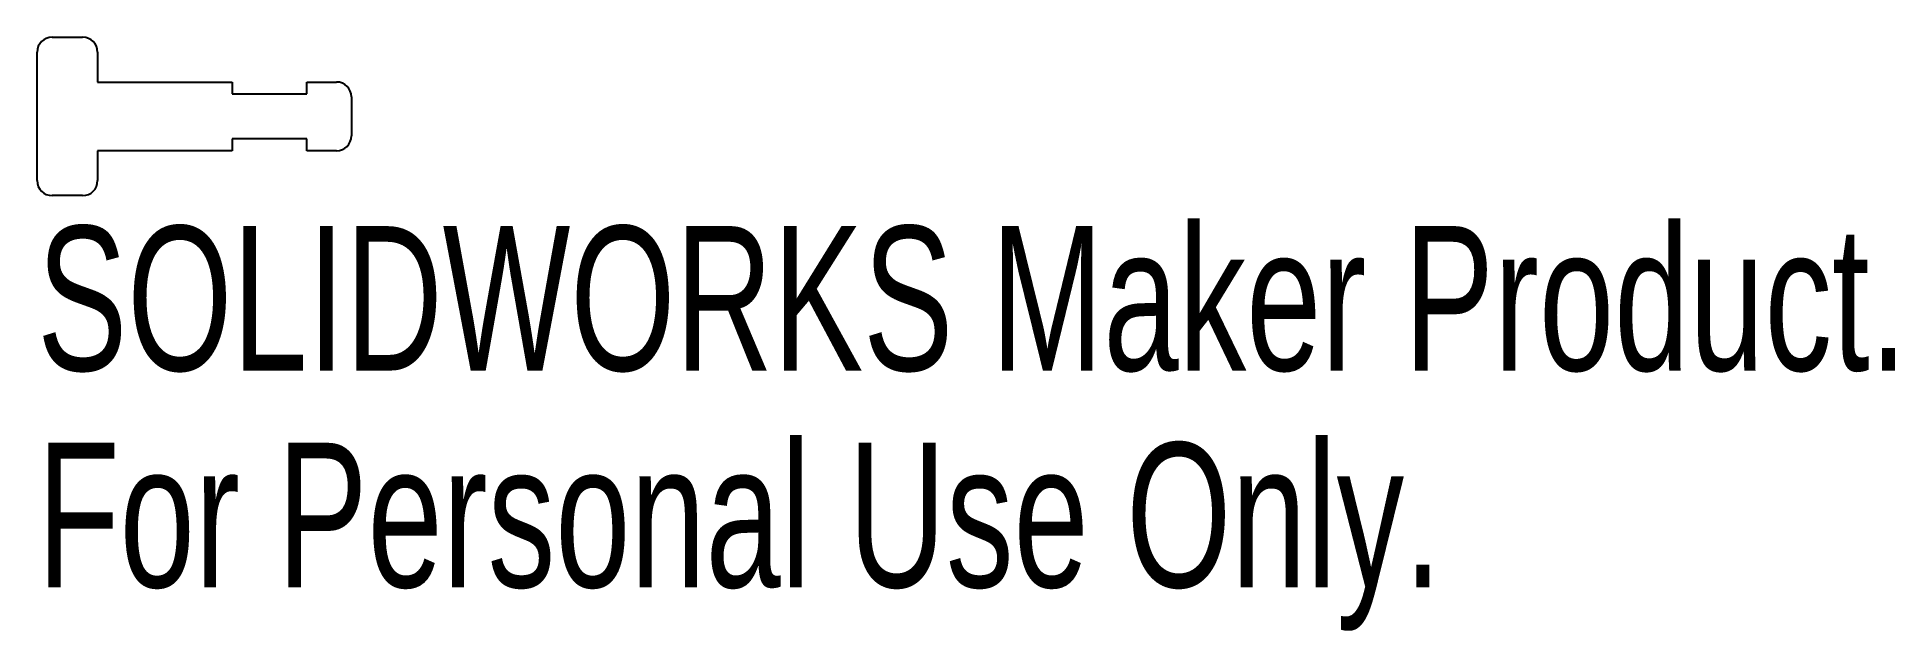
# Model space of a CAD drawing. Header units: millimetres. Extents: x 16.7 to 78.9, y 3.1 to 23.
import ezdxf

# ---------------------------------------------------------------- set-up
doc = ezdxf.new("R2010")
doc.units = ezdxf.units.MM
doc.styles.add('SLDTEXTSTYLE0', font='TXT', dxfattribs={"width": 0.7})

msp = doc.modelspace()

# ---------------------------------------------------------------- linework, layer by layer
at = {"color": 7, "linetype": 'Continuous', "lineweight": 25}
for p, q in [((16.726, 18.15), (16.726, 22.45)), ((17.226, 22.95), (18.25, 22.95)), ((18.75, 22.45), (18.75, 21.45)), ((18.75, 21.45), (23.25, 21.45)), ((23.25, 21.45), (23.25, 21.05)), ((25.75, 21.45), (26.75, 21.45)), ((25.75, 21.05), (25.75, 21.45)), ((23.25, 21.05), (25.75, 21.05)), ((27.25, 20.95), (27.25, 19.65)), ((23.25, 19.55), (23.25, 19.15)), ((25.75, 19.55), (23.25, 19.55)), ((25.75, 19.15), (25.75, 19.55)), ((23.25, 19.15), (18.75, 19.15)), ((18.75, 19.15), (18.75, 18.15)), ((26.75, 19.15), (25.75, 19.15)), ((18.25, 17.65), (17.226, 17.65))]:
    msp.add_line(p, q, dxfattribs=at)
for centre, start, end in [((17.226, 22.45), 90, 180), ((18.25, 22.45), 0, 90), ((26.75, 20.95), 0, 90), ((26.75, 19.65), 270, 0), ((17.226, 18.15), 180, 270), ((18.25, 18.15), 270, 0)]:
    msp.add_arc(centre, 0.5, start, end, dxfattribs=at)

# ---------------------------------------------------------------- texts
at = {"color": 7, "linetype": 'Continuous', "char_height": 4.83362, "attachment_point": 1, "style": 'SLDTEXTSTYLE0'}
for s, insert in [('SOLIDWORKS Maker Product.', (16.726, 16.63)), ('For Personal Use Only.', (16.726, 9.38))]:
    msp.add_mtext(s, dxfattribs=dict(at, insert=insert))

doc.saveas('drawing.dxf')
